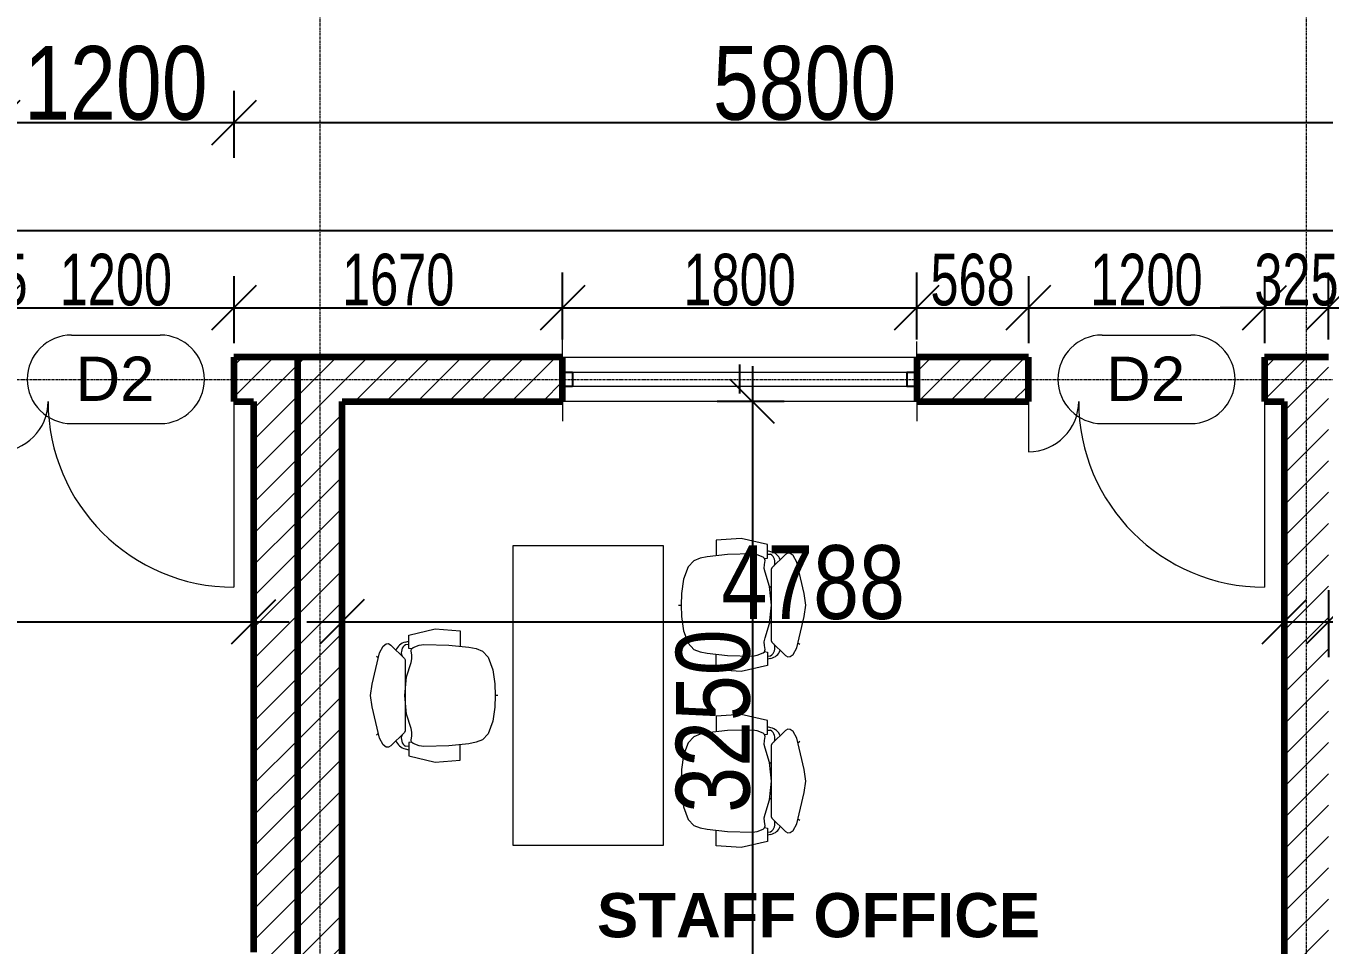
# Model space of a CAD drawing. Header units: millimetres. Extents: x -35190 to 411743, y -233114 to 23872.
# Drawn here: x 169927 to 176524, y -8265 to -3591 of the extents above; entities that cross this region are included whole.
import ezdxf

# ---------------------------------------------------------------- set-up
doc = ezdxf.new("R2010")
doc.units = ezdxf.units.MM
doc.linetypes.add('Grid Line', pattern=[22.225, 12.7, -3.175, 3.175, -3.175])
for name, color, linetype, lineweight in [('A-ANNO-DIMS', 211, 'Continuous', 9), ('A-AREA-IDEN', 2, 'Continuous', 9), ('A-DOOR', 31, 'Continuous', 18), ('A-DOOR-IDEN', 31, 'Continuous', 9), ('A-GENM', 13, 'Continuous', 18), ('A-GLAZ', 151, 'Continuous', 18), ('A-WALL', 113, 'Continuous', 18), ('A-WALL-PATT', 111, 'Continuous', 18), ('I-FURN', 30, 'Continuous', 18), ('S-GRID', 1, 'Continuous', 9)]:
    doc.layers.add(name, color=color, linetype=linetype, lineweight=lineweight)
doc.styles.add('Arial_3', font='arial.ttf', dxfattribs={"width": 0.8, "height": 375})
doc.styles.add('Arial_8', font='arial.ttf', dxfattribs={"width": 0.7, "height": 262.5})
doc.styles.add('Arial_9', font='arial.ttf', dxfattribs={"height": 180})
doc.styles.add('Arial_B', font='arialbd.ttf', dxfattribs={"height": 225})
doc.dimstyles.new('main_4_5mm', dxfattribs={"dimscale": 304.8, "dimtxt": 382.597275, "dimasz": 0.738189, "dimexe": 0.590551, "dimexo": 0.0625, "dimgap": 0.024606, "dimtad": 1, "dimdec": 0, "dimzin": 0, "dimdsep": 46, "dimtxsty": 'Arial_3', "dimblk1": 'OBLIQUE', "dimblk2": 'OBLIQUE', "dimsah": 1, "dimcen": 0.09, "dimdle": 0.590551, "dimazin": 0, "dimtfac": 1, "dimtdec": 4, "dimtix": 1, "dimtmove": 0, "dimatfit": 3, "dimfxl": 0.590551, "dimfxlon": 1, "dimtvp": 1, "dimtolj": 1, "dimtzin": 0, "dimarcsym": 2})
doc.dimstyles.new('small_3_5mm', dxfattribs={"dimscale": 304.8, "dimtxt": 267.818092, "dimasz": 0.738189, "dimexe": 0.590551, "dimexo": 0.0625, "dimgap": 0.024606, "dimtad": 1, "dimdec": 0, "dimzin": 0, "dimdsep": 46, "dimtxsty": 'Arial_8', "dimblk1": 'OBLIQUE', "dimblk2": 'OBLIQUE', "dimsah": 1, "dimcen": 0.09, "dimdle": 0.590551, "dimazin": 0, "dimtfac": 1, "dimtdec": 4, "dimtix": 1, "dimtmove": 0, "dimatfit": 3, "dimfxl": 0.590551, "dimfxlon": 1, "dimtvp": 1, "dimtolj": 1, "dimtzin": 0, "dimarcsym": 2})
pattern_1 = [(45, (140110.45, -3260.38), (-79.5495, 79.5495), [])]

# ---------------------------------------------------------------- blocks, each defined once
blk = doc.blocks.new('Double - Offset 1 - 1200 x 2100mm Sgl Swing-V3-FIRST FLOOR')
at = {"layer": 'A-DOOR'}
for p, q in [((-366, -112.5), (-366, -368)), ((834, -112.5), (834, -1057))]:
    blk.add_line(p, q, dxfattribs=at)
for centre, radius, start, end in [((-366, -112.5), 255.5, 270, 0), ((834, -112.5), 944.5, 180, 270)]:
    blk.add_arc(centre, radius, start, end, dxfattribs=at)
blk = doc.blocks.new('Sliding - 2L - SL1_8 X 1_5-424376-FIRST FLOOR')
at = {"layer": 'A-GLAZ'}
for p, q in [((-573.8, 112.5), (-573.8, 212.5)), ((1226.2, 112.5), (1226.2, 212.5)), ((1176.2, 35), (-523.8, 35)), ((-523.8, -35), (1176.2, -35)), ((-573.8, -112.5), (-573.8, -192.5)), ((1226.2, -112.5), (1226.2, -212.5))]:
    blk.add_line(p, q, dxfattribs=at)
at = {"layer": 'A-GLAZ', "lineweight": 25}
for p, q in [((326.2, -75), (326.2, 72.5)), ((-523.8, 35), (-573.8, 35)), ((-523.8, -35), (-523.8, 35)), ((1226.2, 35), (1176.2, 35)), ((1176.2, -35), (1176.2, 35)), ((-573.8, -35), (-523.8, -35)), ((1176.2, -35), (1226.2, -35))]:
    blk.add_line(p, q, dxfattribs=at)
blk = doc.blocks.new('HermanMiller_Seating_Aeron_WorkChair_9870 - Armpad_PostureFit_Graphite-563830-FIRST FLOOR')
at = {"layer": 'A-GENM'}
for p, q in [((0, 341.2), (0, 327.8)), ((-225.4, 262.7), (-194.5, 291.3)), ((-194.5, 291.3), (-131, 315)), ((-131, 315), (-58.7, 325.4)), ((-58.7, 325.4), (0, 327.8)), ((0, 327.8), (58.7, 325.4)), ((58.7, 325.4), (131, 315)), ((131, 315), (194.5, 291.3)), ((194.5, 291.3), (225.4, 262.7)), ((-245.3, 194.5), (-238.1, 231)), ((-238.1, 231), (-225.4, 262.7)), ((225.4, 262.7), (238.1, 231)), ((238.1, 231), (245.3, 194.5)), ((-256.4, 91.3), (-245.3, 194.5)), ((245.3, 194.5), (256.4, 91.3)), ((-259.6, -35.7), (-256.4, 91.3)), ((256.4, 91.3), (259.6, -35.7)), ((-255.6, -59.3), (-259.6, -35.7)), ((-243.9, -89.3), (-255.6, -59.3)), ((255.6, -59.3), (243.9, -89.3)), ((259.6, -35.7), (255.6, -59.3)), ((-237.3, -96.8), (-243.9, -89.3)), ((-227, -100), (-237.3, -96.8)), ((-205.6, -96), (-227, -100)), ((-186.5, -95.2), (-205.6, -96)), ((-188.8, -133.9), (-180.5, -129.4)), ((-167.5, -100), (-186.5, -95.2)), ((-180.5, -129.4), (180.5, -129.4)), ((-94.5, -122.2), (-167.5, -100)), ((0, -131.8), (-94.5, -122.2)), ((-94, -129.4), (-89.2, -122.8)), ((94.5, -122.2), (0, -131.8)), ((94, -129.4), (89.2, -122.8)), ((167.5, -100), (94.5, -122.2)), ((186.5, -95.2), (167.5, -100)), ((180.5, -129.4), (188.8, -133.9)), ((205.6, -96), (186.5, -95.2)), ((227, -100), (205.6, -96)), ((237.3, -96.8), (227, -100)), ((243.9, -89.3), (237.3, -96.8)), ((-256.4, -203.2), (-188.8, -133.9)), ((188.8, -133.9), (256.4, -203.2)), ((-263.5, -214.3), (-256.4, -203.2)), ((-262.1, -226.1), (-263.5, -214.3)), ((-251.5, -242.1), (-262.1, -226.1)), ((-217.5, -260.6), (-251.5, -242.1)), ((-58.3, -297.5), (-217.5, -260.6)), ((217.5, -260.6), (58.3, -297.5)), ((251.5, -242.1), (217.5, -260.6)), ((262.1, -226.1), (251.5, -242.1)), ((256.4, -203.2), (263.5, -214.3)), ((263.5, -214.3), (262.1, -226.1)), ((-200.5, -276), (-193.4, -266.2)), ((0, -305.6), (-58.3, -297.5)), ((58.3, -297.5), (0, -305.6)), ((200.5, -276), (193.4, -266.2))]:
    blk.add_line(p, q, dxfattribs=at)
at = {"layer": 'I-FURN'}
for p, q in [((-338.2, 22.6), (-329.3, 149.3)), ((-329.3, 149.3), (-250.1, 149.3)), ((329.3, 149.3), (250.1, 149.3)), ((338.2, 22.6), (329.3, 149.3)), ((-307.4, -111.1), (-338.2, 22.6)), ((307.4, -111.1), (338.2, 22.6)), ((-275.7, -111.1), (-307.4, -111.1)), ((-271.1, -129.3), (-275.7, -111.1)), ((-259.3, -111.1), (-275.7, -111.1)), ((-259.3, -111.1), (-258.3, -127.5)), ((-238.9, -111.1), (-259.3, -111.1)), ((-236.7, -97), (-238.9, -111.1)), ((236.7, -97), (238.9, -111.1)), ((238.9, -111.1), (259.3, -111.1)), ((259.3, -111.1), (258.3, -127.5)), ((259.3, -111.1), (275.7, -111.1)), ((271.1, -129.3), (275.7, -111.1)), ((275.7, -111.1), (307.4, -111.1))]:
    blk.add_line(p, q, dxfattribs=at)
for centre, radius, start, end in [((-204.1, -112.5), 69.2, 194.1045, 247.78773), ((-218.6, -103), 46.6, 211.73476, 293.96773), ((218.6, -103), 46.6, 246.03227, 328.26524), ((204.1, -112.5), 69.2, 292.21227, 345.8955)]:
    blk.add_arc(centre, radius, start, end, dxfattribs=at)
blk = doc.blocks.new('M_Desk - 1525 x 762mm-564296-FIRST FLOOR')
at = {"layer": 'I-FURN'}
for p, q in [((-0.5, -762), (-0.5, 0)), ((-0.5, 0), (1524.5, 0)), ((1524.5, 0), (1524.5, -762)), ((1524.5, -762), (-0.5, -762))]:
    blk.add_line(p, q, dxfattribs=at)
blk = doc.blocks.new('HermanMiller_Seating_Aeron_WorkChair_9870 - Armpad_PostureFit_Graphite-563193-FIRST FLOOR')
at = {"layer": 'A-GENM'}
for p, q in [((-58.3, 297.5), (-217.5, 260.6)), ((-200.5, 276), (-193.4, 266.2)), ((0, 305.6), (-58.3, 297.5)), ((58.3, 297.5), (0, 305.6)), ((217.5, 260.6), (58.3, 297.5)), ((200.5, 276), (193.4, 266.2)), ((-262.1, 226.1), (-263.5, 214.3)), ((-263.5, 214.3), (-256.4, 203.2)), ((-251.5, 242.1), (-262.1, 226.1)), ((-256.4, 203.2), (-188.8, 133.9)), ((-217.5, 260.6), (-251.5, 242.1)), ((188.8, 133.9), (256.4, 203.2)), ((251.5, 242.1), (217.5, 260.6)), ((262.1, 226.1), (251.5, 242.1)), ((256.4, 203.2), (263.5, 214.3)), ((263.5, 214.3), (262.1, 226.1)), ((-188.8, 133.9), (-180.5, 129.4)), ((180.5, 129.4), (188.8, 133.9)), ((-243.9, 89.3), (-255.6, 59.3)), ((-237.3, 96.8), (-243.9, 89.3)), ((-227, 100), (-237.3, 96.8)), ((-205.6, 96), (-227, 100)), ((-186.5, 95.2), (-205.6, 96)), ((-167.5, 100), (-186.5, 95.2)), ((-180.5, 129.4), (180.5, 129.4)), ((-94.5, 122.2), (-167.5, 100)), ((0, 131.8), (-94.5, 122.2)), ((-94, 129.4), (-89.2, 122.8)), ((94.5, 122.2), (0, 131.8)), ((94, 129.4), (89.2, 122.8)), ((167.5, 100), (94.5, 122.2)), ((186.5, 95.2), (167.5, 100)), ((205.6, 96), (186.5, 95.2)), ((227, 100), (205.6, 96)), ((237.3, 96.8), (227, 100)), ((243.9, 89.3), (237.3, 96.8)), ((255.6, 59.3), (243.9, 89.3)), ((-255.6, 59.3), (-259.6, 35.7)), ((-259.6, 35.7), (-256.4, -91.3)), ((259.6, 35.7), (255.6, 59.3)), ((256.4, -91.3), (259.6, 35.7)), ((-256.4, -91.3), (-245.3, -194.5)), ((245.3, -194.5), (256.4, -91.3)), ((-245.3, -194.5), (-238.1, -231)), ((238.1, -231), (245.3, -194.5)), ((-238.1, -231), (-225.4, -262.7)), ((-225.4, -262.7), (-194.5, -291.3)), ((194.5, -291.3), (225.4, -262.7)), ((225.4, -262.7), (238.1, -231)), ((-194.5, -291.3), (-131, -315)), ((-131, -315), (-58.7, -325.4)), ((-58.7, -325.4), (0, -327.8)), ((0, -327.8), (58.7, -325.4)), ((0, -341.2), (0, -327.8)), ((58.7, -325.4), (131, -315)), ((131, -315), (194.5, -291.3))]:
    blk.add_line(p, q, dxfattribs=at)
at = {"layer": 'I-FURN'}
for p, q in [((-307.4, 111.1), (-338.2, -22.6)), ((-275.7, 111.1), (-307.4, 111.1)), ((-271.1, 129.3), (-275.7, 111.1)), ((-259.3, 111.1), (-275.7, 111.1)), ((-259.3, 111.1), (-258.3, 127.5)), ((-238.9, 111.1), (-259.3, 111.1)), ((-236.7, 97), (-238.9, 111.1)), ((236.7, 97), (238.9, 111.1)), ((238.9, 111.1), (259.3, 111.1)), ((259.3, 111.1), (258.3, 127.5)), ((259.3, 111.1), (275.7, 111.1)), ((271.1, 129.3), (275.7, 111.1)), ((275.7, 111.1), (307.4, 111.1)), ((307.4, 111.1), (338.2, -22.6)), ((-338.2, -22.6), (-329.3, -149.3)), ((338.2, -22.6), (329.3, -149.3)), ((-329.3, -149.3), (-250.1, -149.3)), ((329.3, -149.3), (250.1, -149.3))]:
    blk.add_line(p, q, dxfattribs=at)
for centre, radius, start, end in [((-204.1, 112.5), 69.2, 112.21227, 165.8955), ((-218.6, 103), 46.6, 66.03227, 148.26524), ((218.6, 103), 46.6, 31.73476, 113.96773), ((204.1, 112.5), 69.2, 14.1045, 67.78773)]:
    blk.add_arc(centre, radius, start, end, dxfattribs=at)
blk = doc.blocks.new('_Oblique')
at = {"color": 0, "linetype": 'ByBlock', "lineweight": -2}
blk.add_line((-0.5, -0.5), (0.5, 0.5), dxfattribs=at)
blk = doc.blocks.new('*D3933')
at = {"layer": 'A-ANNO-DIMS', "color": 0, "lineweight": -2, "transparency": 16777216}
for p, q in [((166834.4, -3921.6), (166834.4, -4262.6)), ((169784.4, -3921.6), (169784.4, -4262.6)), ((166654.4, -4082.6), (169964.4, -4082.6))]:
    blk.add_line(p, q, dxfattribs=at)
at = {"layer": 'Defpoints', "color": 0, "transparency": 16777216}
for p in [(166834.4, -3902.6), (169784.4, -3902.6), (169784.4, -4082.6)]:
    blk.add_point(p, dxfattribs=at)
at = {"layer": 'A-ANNO-DIMS', "color": 0, "lineweight": -2, "transparency": 16777216, "xscale": 224.9999999999999, "yscale": 224.9999999999999, "zscale": 224.9999999999999, "rotation": 180}
blk.add_blockref('_Oblique', (166834.4, -4082.6), dxfattribs=at)
at = {"layer": 'A-ANNO-DIMS', "color": 0, "lineweight": -2, "transparency": 16777216, "xscale": 224.9999999999999, "yscale": 224.9999999999999, "zscale": 224.9999999999999}
blk.add_blockref('_Oblique', (169784.4, -4082.6), dxfattribs=at)
at = {"layer": 'A-ANNO-DIMS', "color": 0, "transparency": 16777216, "insert": (168309.4, -3883.6), "char_height": 375, "width": 1101.88, "attachment_point": 5, "style": 'Arial_3'}
blk.add_mtext('\\A1;2950', dxfattribs=at)
blk = doc.blocks.new('*D3934')
at = {"layer": 'A-ANNO-DIMS', "color": 0, "lineweight": -2, "transparency": 16777216}
for p, q in [((169784.4, -3921.6), (169784.4, -4262.6)), ((170984.4, -3921.6), (170984.4, -4262.6)), ((169604.4, -4082.6), (171164.4, -4082.6))]:
    blk.add_line(p, q, dxfattribs=at)
at = {"layer": 'Defpoints', "color": 0, "transparency": 16777216}
for p in [(169784.4, -3902.6), (170984.4, -3902.6), (170984.4, -4082.6)]:
    blk.add_point(p, dxfattribs=at)
at = {"layer": 'A-ANNO-DIMS', "color": 0, "lineweight": -2, "transparency": 16777216, "xscale": 224.9999999999999, "yscale": 224.9999999999999, "zscale": 224.9999999999999, "rotation": 180}
blk.add_blockref('_Oblique', (169784.4, -4082.6), dxfattribs=at)
at = {"layer": 'A-ANNO-DIMS', "color": 0, "lineweight": -2, "transparency": 16777216, "xscale": 224.9999999999999, "yscale": 224.9999999999999, "zscale": 224.9999999999999}
blk.add_blockref('_Oblique', (170984.4, -4082.6), dxfattribs=at)
at = {"layer": 'A-ANNO-DIMS', "color": 0, "transparency": 16777216, "insert": (170384.4, -3883.6), "char_height": 375, "width": 1101.88, "attachment_point": 5, "style": 'Arial_3'}
blk.add_mtext('\\A1;1200', dxfattribs=at)
blk = doc.blocks.new('*D3935')
at = {"layer": 'A-ANNO-DIMS', "color": 0, "lineweight": -2, "transparency": 16777216}
for p, q in [((170984.4, -3921.6), (170984.4, -4262.6)), ((176784.4, -3921.6), (176784.4, -4262.6)), ((170804.4, -4082.6), (176964.4, -4082.6))]:
    blk.add_line(p, q, dxfattribs=at)
at = {"layer": 'Defpoints', "color": 0, "transparency": 16777216}
for p in [(170984.4, -3902.6), (176784.4, -3902.6), (176784.4, -4082.6)]:
    blk.add_point(p, dxfattribs=at)
at = {"layer": 'A-ANNO-DIMS', "color": 0, "lineweight": -2, "transparency": 16777216, "xscale": 224.9999999999999, "yscale": 224.9999999999999, "zscale": 224.9999999999999, "rotation": 180}
blk.add_blockref('_Oblique', (170984.4, -4082.6), dxfattribs=at)
at = {"layer": 'A-ANNO-DIMS', "color": 0, "lineweight": -2, "transparency": 16777216, "xscale": 224.9999999999999, "yscale": 224.9999999999999, "zscale": 224.9999999999999}
blk.add_blockref('_Oblique', (176784.4, -4082.6), dxfattribs=at)
at = {"layer": 'A-ANNO-DIMS', "color": 0, "transparency": 16777216, "insert": (173884.4, -3883.6), "char_height": 375, "width": 1101.88, "attachment_point": 5, "style": 'Arial_3'}
blk.add_mtext('\\A1;5800', dxfattribs=at)
blk = doc.blocks.new('*D3945')
at = {"layer": 'A-ANNO-DIMS', "color": 0, "lineweight": -2, "transparency": 16777216}
for p, q in [((162384.4, -6459.8), (162384.4, -6800.8)), ((171084.4, -6459.8), (171084.4, -6800.8)), ((162204.4, -6620.8), (171264.4, -6620.8))]:
    blk.add_line(p, q, dxfattribs=at)
at = {"layer": 'Defpoints', "color": 0, "transparency": 16777216}
for p in [(162384.4, -6440.8), (171084.4, -6440.8), (171084.4, -6620.8)]:
    blk.add_point(p, dxfattribs=at)
at = {"layer": 'A-ANNO-DIMS', "color": 0, "lineweight": -2, "transparency": 16777216, "xscale": 224.9999999999999, "yscale": 224.9999999999999, "zscale": 224.9999999999999, "rotation": 180}
blk.add_blockref('_Oblique', (162384.4, -6620.8), dxfattribs=at)
at = {"layer": 'A-ANNO-DIMS', "color": 0, "lineweight": -2, "transparency": 16777216, "xscale": 224.9999999999999, "yscale": 224.9999999999999, "zscale": 224.9999999999999}
blk.add_blockref('_Oblique', (171084.4, -6620.8), dxfattribs=at)
at = {"layer": 'A-ANNO-DIMS', "color": 0, "transparency": 16777216, "insert": (166734.4, -6421.8), "char_height": 375, "width": 1101.88, "attachment_point": 5, "style": 'Arial_3'}
blk.add_mtext('\\A1;8700', dxfattribs=at)
blk = doc.blocks.new('*D3946')
at = {"layer": 'A-ANNO-DIMS', "color": 0, "lineweight": -2, "transparency": 16777216}
for p, q in [((171534.4, -6459.8), (171534.4, -6800.8)), ((176321.9, -6459.8), (176321.9, -6800.8)), ((171354.4, -6620.8), (176501.9, -6620.8))]:
    blk.add_line(p, q, dxfattribs=at)
at = {"layer": 'Defpoints', "color": 0, "transparency": 16777216}
for p in [(171534.4, -6440.8), (176321.9, -6440.8), (176321.9, -6620.8)]:
    blk.add_point(p, dxfattribs=at)
at = {"layer": 'A-ANNO-DIMS', "color": 0, "lineweight": -2, "transparency": 16777216, "xscale": 224.9999999999999, "yscale": 224.9999999999999, "zscale": 224.9999999999999, "rotation": 180}
blk.add_blockref('_Oblique', (171534.4, -6620.8), dxfattribs=at)
at = {"layer": 'A-ANNO-DIMS', "color": 0, "lineweight": -2, "transparency": 16777216, "xscale": 224.9999999999999, "yscale": 224.9999999999999, "zscale": 224.9999999999999}
blk.add_blockref('_Oblique', (176321.9, -6620.8), dxfattribs=at)
at = {"layer": 'A-ANNO-DIMS', "color": 0, "transparency": 16777216, "insert": (173928.1, -6421.8), "char_height": 375, "width": 1101.88, "attachment_point": 5, "style": 'Arial_3'}
blk.add_mtext('\\A1;4788', dxfattribs=at)
blk = doc.blocks.new('*D3947')
at = {"layer": 'A-ANNO-DIMS', "color": 0, "lineweight": -2, "transparency": 16777216}
for p, q in [((176546.9, -6459.8), (176546.9, -6800.8)), ((178046.9, -6781.7), (178046.9, -6440.8)), ((176366.9, -6620.8), (178226.9, -6620.8))]:
    blk.add_line(p, q, dxfattribs=at)
at = {"layer": 'Defpoints', "color": 0, "transparency": 16777216}
for p in [(176546.9, -6440.8), (178046.9, -6620.8), (178046.9, -6800.8)]:
    blk.add_point(p, dxfattribs=at)
at = {"layer": 'A-ANNO-DIMS', "color": 0, "lineweight": -2, "transparency": 16777216, "xscale": 224.9999999999999, "yscale": 224.9999999999999, "zscale": 224.9999999999999, "rotation": 180}
blk.add_blockref('_Oblique', (176546.9, -6620.8), dxfattribs=at)
at = {"layer": 'A-ANNO-DIMS', "color": 0, "lineweight": -2, "transparency": 16777216, "xscale": 224.9999999999999, "yscale": 224.9999999999999, "zscale": 224.9999999999999}
blk.add_blockref('_Oblique', (178046.9, -6620.8), dxfattribs=at)
at = {"layer": 'A-ANNO-DIMS', "color": 0, "transparency": 16777216, "insert": (177296.9, -6421.8), "char_height": 375, "width": 1101.88, "attachment_point": 5, "style": 'Arial_3'}
blk.add_mtext('\\A1;1500', dxfattribs=at)
blk = doc.blocks.new('*D3990')
at = {"layer": 'A-ANNO-DIMS', "color": 0, "lineweight": -2, "transparency": 16777216}
for p, q in [((173619.6, -5320.7), (173619.6, -8930.7)), ((173780.5, -5500.7), (173439.6, -5500.7)), ((173458.6, -8750.7), (173799.6, -8750.7))]:
    blk.add_line(p, q, dxfattribs=at)
at = {"layer": 'Defpoints', "color": 0, "transparency": 16777216}
for p in [(173799.6, -5500.7), (173439.6, -8750.7), (173619.6, -8750.7)]:
    blk.add_point(p, dxfattribs=at)
at = {"layer": 'A-ANNO-DIMS', "color": 0, "lineweight": -2, "transparency": 16777216, "xscale": 224.9999999999999, "yscale": 224.9999999999999, "zscale": 224.9999999999999}
for p, rotation in [((173619.6, -5500.7), 90), ((173619.6, -8750.7), 270)]:
    blk.add_blockref('_Oblique', p, dxfattribs=dict(at, rotation=rotation))
at = {"layer": 'A-ANNO-DIMS', "color": 0, "transparency": 16777216, "insert": (173420.5, -7125.7), "char_height": 375, "width": 1101.88, "attachment_point": 5, "rotation": 90, "style": 'Arial_3'}
blk.add_mtext('\\A1;3250', dxfattribs=at)
blk = doc.blocks.new('*D3540')
at = {"layer": 'A-ANNO-DIMS', "color": 0, "lineweight": -2, "transparency": 16777216}
for p, q in [((169659.4, -5185.3), (169659.4, -4844.4)), ((169784.4, -4863.4), (169784.4, -5204.4)), ((169659.4, -5024.4), (169434.4, -5024.4)), ((169659.4, -5024.4), (169784.4, -5024.4)), ((169784.4, -5024.4), (170009.4, -5024.4))]:
    blk.add_line(p, q, dxfattribs=at)
at = {"layer": 'Defpoints', "color": 0, "transparency": 16777216}
for p in [(169784.4, -4844.4), (169784.4, -5024.4), (169659.4, -5204.4)]:
    blk.add_point(p, dxfattribs=at)
at = {"layer": 'A-ANNO-DIMS', "color": 0, "lineweight": -2, "transparency": 16777216, "xscale": 224.9999999999999, "yscale": 224.9999999999999, "zscale": 224.9999999999999}
blk.add_blockref('_Oblique', (169659.4, -5024.4), dxfattribs=at)
at = {"layer": 'A-ANNO-DIMS', "color": 0, "lineweight": -2, "transparency": 16777216, "xscale": 224.9999999999999, "yscale": 224.9999999999999, "zscale": 224.9999999999999, "rotation": 180}
blk.add_blockref('_Oblique', (169784.4, -5024.4), dxfattribs=at)
at = {"layer": 'A-ANNO-DIMS', "color": 0, "transparency": 16777216, "insert": (169721.9, -4882.8), "char_height": 262.5, "width": 504.322, "attachment_point": 5, "style": 'Arial_8'}
blk.add_mtext('\\A1;125', dxfattribs=at)
blk = doc.blocks.new('*D3541')
at = {"layer": 'A-ANNO-DIMS', "color": 0, "lineweight": -2, "transparency": 16777216}
for p, q in [((169784.4, -4863.4), (169784.4, -5204.4)), ((170984.4, -4863.4), (170984.4, -5204.4)), ((169604.4, -5024.4), (171164.4, -5024.4))]:
    blk.add_line(p, q, dxfattribs=at)
at = {"layer": 'Defpoints', "color": 0, "transparency": 16777216}
for p in [(169784.4, -4844.4), (170984.4, -4844.4), (170984.4, -5024.4)]:
    blk.add_point(p, dxfattribs=at)
at = {"layer": 'A-ANNO-DIMS', "color": 0, "lineweight": -2, "transparency": 16777216, "xscale": 224.9999999999999, "yscale": 224.9999999999999, "zscale": 224.9999999999999, "rotation": 180}
blk.add_blockref('_Oblique', (169784.4, -5024.4), dxfattribs=at)
at = {"layer": 'A-ANNO-DIMS', "color": 0, "lineweight": -2, "transparency": 16777216, "xscale": 224.9999999999999, "yscale": 224.9999999999999, "zscale": 224.9999999999999}
blk.add_blockref('_Oblique', (170984.4, -5024.4), dxfattribs=at)
at = {"layer": 'A-ANNO-DIMS', "color": 0, "transparency": 16777216, "insert": (170384.4, -4882.8), "char_height": 262.5, "width": 672.429, "attachment_point": 5, "style": 'Arial_8'}
blk.add_mtext('\\A1;1200', dxfattribs=at)
blk = doc.blocks.new('*D3542')
at = {"layer": 'A-ANNO-DIMS', "color": 0, "lineweight": -2, "transparency": 16777216}
for p, q in [((170984.4, -4863.4), (170984.4, -5204.4)), ((172654.4, -5185.3), (172654.4, -4844.4)), ((170804.4, -5024.4), (172834.4, -5024.4))]:
    blk.add_line(p, q, dxfattribs=at)
at = {"layer": 'Defpoints', "color": 0, "transparency": 16777216}
for p in [(170984.4, -4844.4), (172654.4, -5024.4), (172654.4, -5204.4)]:
    blk.add_point(p, dxfattribs=at)
at = {"layer": 'A-ANNO-DIMS', "color": 0, "lineweight": -2, "transparency": 16777216, "xscale": 224.9999999999999, "yscale": 224.9999999999999, "zscale": 224.9999999999999, "rotation": 180}
blk.add_blockref('_Oblique', (170984.4, -5024.4), dxfattribs=at)
at = {"layer": 'A-ANNO-DIMS', "color": 0, "lineweight": -2, "transparency": 16777216, "xscale": 224.9999999999999, "yscale": 224.9999999999999, "zscale": 224.9999999999999}
blk.add_blockref('_Oblique', (172654.4, -5024.4), dxfattribs=at)
at = {"layer": 'A-ANNO-DIMS', "color": 0, "transparency": 16777216, "insert": (171819.4, -4882.8), "char_height": 262.5, "width": 672.429, "attachment_point": 5, "style": 'Arial_8'}
blk.add_mtext('\\A1;1670', dxfattribs=at)
blk = doc.blocks.new('*D3543')
at = {"layer": 'A-ANNO-DIMS', "color": 0, "lineweight": -2, "transparency": 16777216}
for p, q in [((172654.4, -5185.3), (172654.4, -4844.4)), ((174454.4, -5185.3), (174454.4, -4844.4)), ((172474.4, -5024.4), (174634.4, -5024.4))]:
    blk.add_line(p, q, dxfattribs=at)
at = {"layer": 'Defpoints', "color": 0, "transparency": 16777216}
for p in [(174454.4, -5024.4), (172654.4, -5204.4), (174454.4, -5204.4)]:
    blk.add_point(p, dxfattribs=at)
at = {"layer": 'A-ANNO-DIMS', "color": 0, "lineweight": -2, "transparency": 16777216, "xscale": 224.9999999999999, "yscale": 224.9999999999999, "zscale": 224.9999999999999, "rotation": 180}
blk.add_blockref('_Oblique', (172654.4, -5024.4), dxfattribs=at)
at = {"layer": 'A-ANNO-DIMS', "color": 0, "lineweight": -2, "transparency": 16777216, "xscale": 224.9999999999999, "yscale": 224.9999999999999, "zscale": 224.9999999999999}
blk.add_blockref('_Oblique', (174454.4, -5024.4), dxfattribs=at)
at = {"layer": 'A-ANNO-DIMS', "color": 0, "transparency": 16777216, "insert": (173554.4, -4882.8), "char_height": 262.5, "width": 672.429, "attachment_point": 5, "style": 'Arial_8'}
blk.add_mtext('\\A1;1800', dxfattribs=at)
blk = doc.blocks.new('*D3544')
at = {"layer": 'A-ANNO-DIMS', "color": 0, "lineweight": -2, "transparency": 16777216}
for p, q in [((174454.4, -5185.3), (174454.4, -4844.4)), ((175021.9, -4863.4), (175021.9, -5204.4)), ((174274.4, -5024.4), (175201.9, -5024.4))]:
    blk.add_line(p, q, dxfattribs=at)
at = {"layer": 'Defpoints', "color": 0, "transparency": 16777216}
for p in [(175021.9, -4844.4), (175021.9, -5024.4), (174454.4, -5204.4)]:
    blk.add_point(p, dxfattribs=at)
at = {"layer": 'A-ANNO-DIMS', "color": 0, "lineweight": -2, "transparency": 16777216, "xscale": 224.9999999999999, "yscale": 224.9999999999999, "zscale": 224.9999999999999, "rotation": 180}
blk.add_blockref('_Oblique', (174454.4, -5024.4), dxfattribs=at)
at = {"layer": 'A-ANNO-DIMS', "color": 0, "lineweight": -2, "transparency": 16777216, "xscale": 224.9999999999999, "yscale": 224.9999999999999, "zscale": 224.9999999999999}
blk.add_blockref('_Oblique', (175021.9, -5024.4), dxfattribs=at)
at = {"layer": 'A-ANNO-DIMS', "color": 0, "transparency": 16777216, "insert": (174738.1, -4882.8), "char_height": 262.5, "width": 504.322, "attachment_point": 5, "style": 'Arial_8'}
blk.add_mtext('\\A1;568', dxfattribs=at)
blk = doc.blocks.new('*D3545')
at = {"layer": 'A-ANNO-DIMS', "color": 0, "lineweight": -2, "transparency": 16777216}
for p, q in [((175021.9, -4863.4), (175021.9, -5204.4)), ((176221.9, -4863.4), (176221.9, -5204.4)), ((174841.9, -5024.4), (176401.9, -5024.4))]:
    blk.add_line(p, q, dxfattribs=at)
at = {"layer": 'Defpoints', "color": 0, "transparency": 16777216}
for p in [(175021.9, -4844.4), (176221.9, -4844.4), (176221.9, -5024.4)]:
    blk.add_point(p, dxfattribs=at)
at = {"layer": 'A-ANNO-DIMS', "color": 0, "lineweight": -2, "transparency": 16777216, "xscale": 224.9999999999999, "yscale": 224.9999999999999, "zscale": 224.9999999999999, "rotation": 180}
blk.add_blockref('_Oblique', (175021.9, -5024.4), dxfattribs=at)
at = {"layer": 'A-ANNO-DIMS', "color": 0, "lineweight": -2, "transparency": 16777216, "xscale": 224.9999999999999, "yscale": 224.9999999999999, "zscale": 224.9999999999999}
blk.add_blockref('_Oblique', (176221.9, -5024.4), dxfattribs=at)
at = {"layer": 'A-ANNO-DIMS', "color": 0, "transparency": 16777216, "insert": (175621.9, -4882.8), "char_height": 262.5, "width": 672.429, "attachment_point": 5, "style": 'Arial_8'}
blk.add_mtext('\\A1;1200', dxfattribs=at)
blk = doc.blocks.new('*D3546')
at = {"layer": 'A-ANNO-DIMS', "color": 0, "lineweight": -2, "transparency": 16777216}
for p, q in [((176221.9, -4863.4), (176221.9, -5204.4)), ((176546.9, -5185.3), (176546.9, -4844.4)), ((176221.9, -5024.4), (175996.9, -5024.4)), ((176221.9, -5024.4), (176546.9, -5024.4)), ((176546.9, -5024.4), (176771.9, -5024.4))]:
    blk.add_line(p, q, dxfattribs=at)
at = {"layer": 'Defpoints', "color": 0, "transparency": 16777216}
for p in [(176221.9, -4844.4), (176546.9, -5024.4), (176546.9, -5204.4)]:
    blk.add_point(p, dxfattribs=at)
at = {"layer": 'A-ANNO-DIMS', "color": 0, "lineweight": -2, "transparency": 16777216, "xscale": 224.9999999999999, "yscale": 224.9999999999999, "zscale": 224.9999999999999}
blk.add_blockref('_Oblique', (176221.9, -5024.4), dxfattribs=at)
at = {"layer": 'A-ANNO-DIMS', "color": 0, "lineweight": -2, "transparency": 16777216, "xscale": 224.9999999999999, "yscale": 224.9999999999999, "zscale": 224.9999999999999, "rotation": 180}
blk.add_blockref('_Oblique', (176546.9, -5024.4), dxfattribs=at)
at = {"layer": 'A-ANNO-DIMS', "color": 0, "transparency": 16777216, "insert": (176384.4, -4882.7), "char_height": 262.5, "width": 504.322, "attachment_point": 5, "style": 'Arial_8'}
blk.add_mtext('\\A1;325', dxfattribs=at)
blk = doc.blocks.new('*D3547')
at = {"layer": 'A-ANNO-DIMS', "color": 0, "lineweight": -2, "transparency": 16777216}
for p, q in [((176546.9, -5185.3), (176546.9, -4844.4)), ((181334.4, -4863.4), (181334.4, -5204.4)), ((176366.9, -5024.4), (181514.4, -5024.4))]:
    blk.add_line(p, q, dxfattribs=at)
at = {"layer": 'Defpoints', "color": 0, "transparency": 16777216}
for p in [(181334.4, -4844.4), (181334.4, -5024.4), (176546.9, -5204.4)]:
    blk.add_point(p, dxfattribs=at)
at = {"layer": 'A-ANNO-DIMS', "color": 0, "lineweight": -2, "transparency": 16777216, "xscale": 224.9999999999999, "yscale": 224.9999999999999, "zscale": 224.9999999999999, "rotation": 180}
blk.add_blockref('_Oblique', (176546.9, -5024.4), dxfattribs=at)
at = {"layer": 'A-ANNO-DIMS', "color": 0, "lineweight": -2, "transparency": 16777216, "xscale": 224.9999999999999, "yscale": 224.9999999999999, "zscale": 224.9999999999999}
blk.add_blockref('_Oblique', (181334.4, -5024.4), dxfattribs=at)
at = {"layer": 'A-ANNO-DIMS', "color": 0, "transparency": 16777216, "insert": (178940.6, -4882.8), "char_height": 262.5, "width": 672.429, "attachment_point": 5, "style": 'Arial_8'}
blk.add_mtext('\\A1;4788', dxfattribs=at)
blk = doc.blocks.new('*D3551')
at = {"layer": 'A-ANNO-DIMS', "color": 0, "lineweight": -2, "transparency": 16777216}
for p, q in [((129509.4, -4470), (129509.4, -4810.9)), ((181334.4, -4470), (181334.4, -4810.9)), ((129329.4, -4630.9), (181514.4, -4630.9))]:
    blk.add_line(p, q, dxfattribs=at)
at = {"layer": 'Defpoints', "color": 0, "transparency": 16777216}
for p in [(129509.4, -4450.9), (181334.4, -4450.9), (181334.4, -4630.9)]:
    blk.add_point(p, dxfattribs=at)
at = {"layer": 'A-ANNO-DIMS', "color": 0, "lineweight": -2, "transparency": 16777216, "xscale": 224.9999999999999, "yscale": 224.9999999999999, "zscale": 224.9999999999999, "rotation": 180}
blk.add_blockref('_Oblique', (129509.4, -4630.9), dxfattribs=at)
at = {"layer": 'A-ANNO-DIMS', "color": 0, "lineweight": -2, "transparency": 16777216, "xscale": 224.9999999999999, "yscale": 224.9999999999999, "zscale": 224.9999999999999}
blk.add_blockref('_Oblique', (181334.4, -4630.9), dxfattribs=at)
at = {"layer": 'A-ANNO-DIMS', "color": 0, "transparency": 16777216, "insert": (155421.9, -4432), "char_height": 375, "width": 1377.35, "attachment_point": 5, "style": 'Arial_3'}
blk.add_mtext('\\A1;51825', dxfattribs=at)
blk = doc.blocks.new('M_Door Tag - M_Door Tag-1233-FIRST FLOOR')
at = {"layer": 'A-DOOR-IDEN'}
for p, q in [((-3, 3), (3, 3)), ((-3, -3), (3, -3))]:
    blk.add_line(p, q, dxfattribs=at)
for centre, start, end in [((-3, 0), 90, 270), ((3, 0), 270, 90)]:
    blk.add_arc(centre, 3, start, end, dxfattribs=at)

msp = doc.modelspace()

# ---------------------------------------------------------------- hatches: boundary and pattern name
at = {"layer": 'A-WALL-PATT'}
h = msp.add_hatch(dxfattribs=at)
h.set_pattern_fill('FP_1', color=256, style=0, pattern_type=2)
h.set_pattern_definition(pattern_1)
h.paths.add_polyline_path([(164959.6, -5500.7), (165584.4, -5500.7), (165584.4, -5275.7), (163684.4, -5275.7), (163684.4, -5500.7), (164597.9, -5500.7)])
h.paths.add_polyline_path([(162384.4, -5500.7), (162484.4, -5500.7), (162484.4, -5275.7), (162384.4, -5275.7)])
h.paths.add_polyline_path([(167384.4, -5500.7), (168159.4, -5500.7), (168159.4, -5275.7), (167384.4, -5275.7)])
h.paths.add_polyline_path([(169784.4, -5500.7), (169784.4, -5275.7), (169659.4, -5275.7), (169659.4, -5500.7)])
h.paths.add_polyline_path([(171309.4, -5500.7), (171309.4, -5275.7), (170984.4, -5275.7), (170984.4, -5500.7), (171084.4, -5500.7)])
h = msp.add_hatch(dxfattribs=at)
h.set_pattern_fill('FP_1', color=256, style=0, pattern_type=2)
h.set_pattern_definition(pattern_1)
h.paths.add_polyline_path([(171534.4, -13325.7), (171534.4, -5275.7), (171309.4, -5275.7), (171309.4, -13325.7)])
h = msp.add_hatch(dxfattribs=at)
h.set_pattern_fill('FP_1', color=256, style=0, pattern_type=2)
h.set_pattern_definition(pattern_1)
h.paths.add_polyline_path([(172654.4, -5500.7), (172654.4, -5275.7), (171534.4, -5275.7), (171534.4, -5500.7), (172403.4, -5500.7)])
h.paths.add_polyline_path([(174454.4, -5500.7), (175021.9, -5500.7), (175021.9, -5275.7), (174454.4, -5275.7)])
h.paths.add_polyline_path([(176221.9, -5500.7), (176321.9, -5500.7), (176321.9, -5275.7), (176221.9, -5275.7)])
h = msp.add_hatch(dxfattribs=at)
h.set_pattern_fill('FP_1', color=256, style=0, pattern_type=2)
h.set_pattern_definition(pattern_1)
h.paths.add_polyline_path([(176546.9, -11900.7), (176546.9, -5275.7), (176321.9, -5275.7), (176321.9, -11900.7), (176412, -11900.7)])
h = msp.add_hatch(dxfattribs=at)
h.set_pattern_fill('FP_1', color=256, style=0, pattern_type=2)
h.set_pattern_definition(pattern_1)
h.paths.add_polyline_path([(171309.4, -13338.2), (171309.4, -5500.7), (171084.4, -5500.7), (171084.4, -13338.2)])

# ---------------------------------------------------------------- linework, layer by layer
at = {"layer": 'A-WALL', "lineweight": 140}
for p, q in [((170984.4, -5275.7), (170984.4, -5500.7)), ((172654.4, -5275.7), (170984.4, -5275.7)), ((171309.4, -13338.2), (171309.4, -5275.7)), ((172654.4, -5500.7), (172654.4, -5275.7)), ((175021.9, -5275.7), (174454.4, -5275.7)), ((174454.4, -5275.7), (174454.4, -5500.7)), ((175021.9, -5500.7), (175021.9, -5275.7)), ((176546.9, -5275.7), (176221.9, -5275.7)), ((176221.9, -5275.7), (176221.9, -5500.7)), ((170984.4, -5500.7), (171084.4, -5500.7)), ((171084.4, -5500.7), (171084.4, -8300.7)), ((171534.4, -8750.7), (171534.4, -5500.7)), ((171534.4, -5500.7), (172654.4, -5500.7)), ((174454.4, -5500.7), (175021.9, -5500.7)), ((176221.9, -5500.7), (176321.9, -5500.7)), ((176321.9, -5500.7), (176321.9, -9400.7))]:
    msp.add_line(p, q, dxfattribs=at)
at = {"layer": 'A-WALL'}
for p, q in [((172654.4, -5275.7), (174454.4, -5275.7)), ((174454.4, -5500.7), (172654.4, -5500.7))]:
    msp.add_line(p, q, dxfattribs=at)
at = {"layer": 'S-GRID', "linetype": 'Grid Line'}
for p, q in [((171421.9, -26662), (171421.9, 15610.8)), ((176434.4, -26662), (176434.4, 15610.8)), ((124075.2, -5388.2), (187181.8, -5388.2))]:
    msp.add_line(p, q, dxfattribs=at)

# ---------------------------------------------------------------- block references
at = {"layer": 'A-DOOR'}
for p in [(170150.4, -5388.2), (175387.9, -5388.2)]:
    msp.add_blockref('Double - Offset 1 - 1200 x 2100mm Sgl Swing-V3-FIRST FLOOR', p, dxfattribs=at)
at = {"layer": 'A-DOOR-IDEN', "xscale": 74.99999999999996, "yscale": 74.99999999999996, "zscale": 74.99999999999996}
for p in [(170384.4, -5388.2), (175621.9, -5388.2)]:
    msp.add_blockref('M_Door Tag - M_Door Tag-1233-FIRST FLOOR', p, dxfattribs=at)
at = {"layer": 'A-GLAZ', "rotation": 180}
msp.add_blockref('Sliding - 2L - SL1_8 X 1_5-424376-FIRST FLOOR', (173880.5, -5388.2), dxfattribs=at)
at = {"layer": 'I-FURN'}
for name, p, rotation in [('HermanMiller_Seating_Aeron_WorkChair_9870 - Armpad_PostureFit_Graphite-563193-FIRST FLOOR', (173584.4, -6535.7), 270.0000000000004), ('M_Desk - 1525 x 762mm-564296-FIRST FLOOR', (172403.4, -7757.7), 90.00000000000006), ('HermanMiller_Seating_Aeron_WorkChair_9870 - Armpad_PostureFit_Graphite-563830-FIRST FLOOR', (171984.4, -6995.7), 270.0000000000001), ('HermanMiller_Seating_Aeron_WorkChair_9870 - Armpad_PostureFit_Graphite-563193-FIRST FLOOR', (173584.4, -7430.9), 270.0000000000004)]:
    msp.add_blockref(name, p, dxfattribs=dict(at, rotation=rotation))

# ---------------------------------------------------------------- texts
at = {"layer": 'A-AREA-IDEN', "insert": (172829.5, -8000.3), "char_height": 225, "width": 2759.809, "attachment_point": 1, "style": 'Arial_B'}
msp.add_mtext('STAFF OFFICE', dxfattribs=at)
at = {"layer": 'A-DOOR-IDEN', "char_height": 225, "width": 493.038, "attachment_point": 1, "style": 'Arial_9'}
for insert in [(170179.3, -5272.8), (175416.8, -5272.8)]:
    msp.add_mtext('D2', dxfattribs=dict(at, insert=insert))

# ---------------------------------------------------------------- dimensions: what is measured, and where the dimension line sits
at = {"layer": 'A-ANNO-DIMS'}
for base, p1, p2, dimstyle, override, picture, middle in [((169784.4, -4082.6), (166834.4, -3902.6), (169784.4, -3902.6), 'main_4_5mm', {"dimpost": '<>', "dimfxl": 2950}, '*D3933', (168309.4, -3883.6)), ((170984.4, -4082.6), (169784.4, -3902.6), (170984.4, -3902.6), 'main_4_5mm', {"dimpost": '<>', "dimfxl": 1200}, '*D3934', (170384.4, -3883.6)), ((176784.4, -4082.6), (170984.4, -3902.6), (176784.4, -3902.6), 'main_4_5mm', {"dimpost": '<>', "dimfxl": 5800}, '*D3935', (173884.4, -3883.6)), ((181334.4, -4630.9), (129509.4, -4450.9), (181334.4, -4450.9), 'main_4_5mm', {"dimpost": '<>', "dimfxl": 51825}, '*D3551', (155421.9, -4432)), ((169784.4, -5024.4), (169659.4, -5204.4), (169784.4, -4844.4), 'small_3_5mm', {"dimpost": '<>', "dimfxl": 381.08398}, '*D3540', (169721.9, -4882.8)), ((170984.4, -5024.4), (169784.4, -4844.4), (170984.4, -4844.4), 'small_3_5mm', {"dimpost": '<>', "dimfxl": 1200}, '*D3541', (170384.4, -4882.8)), ((172654.4, -5024.4), (170984.4, -4844.4), (172654.4, -5204.4), 'small_3_5mm', {"dimpost": '<>', "dimfxl": 1708.361788}, '*D3542', (171819.4, -4882.8)), ((174454.4, -5024.4), (172654.4, -5204.4), (174454.4, -5204.4), 'small_3_5mm', {"dimpost": '<>', "dimfxl": 1800}, '*D3543', (173554.4, -4882.8)), ((175021.8591144, -5024.3522548), (174454.3591144, -5204.3522548), (175021.8591144, -4844.3522548), 'small_3_5mm', {"dimpost": '<>', "dimfxl": 672.053755}, '*D3544', (174738.1091144, -4882.8268455)), ((176221.9, -5024.4), (175021.9, -4844.4), (176221.9, -4844.4), 'small_3_5mm', {"dimpost": '<>', "dimfxl": 1200}, '*D3545', (175621.9, -4882.8)), ((176546.9, -5024.4), (176221.9, -4844.4), (176546.9, -5204.4), 'small_3_5mm', {"dimpost": '<>', "dimfxl": 485}, '*D3546', (176384.4, -4882.7)), ((181334.3591144, -5024.3522548), (176546.8591144, -5204.3522548), (181334.3591144, -4844.3522548), 'small_3_5mm', {"dimpost": '<>', "dimfxl": 4801.016168}, '*D3547', (178940.6091144, -4882.8268455)), ((171084.4, -6620.8), (162384.4, -6440.8), (171084.4, -6440.8), 'main_4_5mm', {"dimpost": '<>', "dimfxl": 8700}, '*D3945', (166734.4, -6421.8)), ((176321.8591144, -6620.7746458), (171534.3591144, -6440.7746458), (176321.8591144, -6440.7746458), 'main_4_5mm', {"dimpost": '<>', "dimfxl": 4787.5}, '*D3946', (173928.1091144, -6421.8097754)), ((178046.9, -6620.8), (176546.9, -6440.8), (178046.9, -6800.8), 'main_4_5mm', {"dimpost": '<>', "dimfxl": 1542.595216}, '*D3947', (177296.9, -6421.8))]:
    dim = msp.add_linear_dim(base=base, p1=p1, p2=p2, dimstyle=dimstyle, override=override, dxfattribs=at)
    dim.commit()
    dim.dimension.update_dxf_attribs({"geometry": picture, "text_midpoint": middle})
dim = msp.add_linear_dim(base=(173619.6, -8750.7), p1=(173799.6, -5500.7), p2=(173439.6, -8750.7), angle=90, dimstyle='main_4_5mm', override={"dimpost": '<>', "dimfxl": 3269.877674}, dxfattribs=at)
dim.commit()
dim.dimension.update_dxf_attribs({"geometry": '*D3990', "text_midpoint": (173420.5, -7125.7)})

doc.saveas('drawing.dxf')
